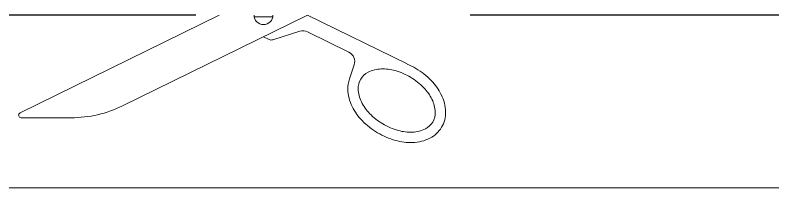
# Model space of a CAD drawing. Header units: millimetres. Extents: x 6597 to 20911, y -10306 to -132.
# Drawn here: x 14139.7 to 14249.3, y -4566 to -4541 of the extents above; entities that cross this region are included whole.
import ezdxf

# ---------------------------------------------------------------- set-up
doc = ezdxf.new("R2010")
doc.units = ezdxf.units.MM
doc.header["$LTSCALE"] = 25
doc.header["$MEASUREMENT"] = 0
doc.linetypes.add('HIDDEN2', pattern=[4.7625, 3.175, -1.5875])

msp = doc.modelspace()

# ---------------------------------------------------------------- linework, layer by layer
at = {"linetype": 'HIDDEN2'}
msp.add_line((15713.63, -4540.99), (9367.5, -4540.99), dxfattribs=at)
at = {"lineweight": 0}
for p, q in [((14169.22, -4540.99), (14140.4, -4555.13)), ((14155.23, -4554.12), (14181.99, -4540.99)), ((14176.98, -4541.25), (14174.24, -4541.25)), ((14196.39, -4548.05), (14181.99, -4540.99)), ((14176.97, -4544.56), (14180.88, -4543.32)), ((14181.99, -4543.41), (14187.97, -4546.34)), ((14175.61, -4544.12), (14176.42, -4544.52)), ((14188.04, -4550.22), (14188.73, -4548.17)), ((14140.56, -4555.85), (14147.8, -4555.85)), ((9392.5, -4565.99), (15688.63, -4565.99))]:
    msp.add_line(p, q, dxfattribs=at)
msp.add_lwpolyline([(14196.89, -4549.99, -0.06556), (14198.8, -4551.5, -0.078269), (14199.98, -4553.17, -0.107176), (14200.45, -4555.04, -0.143324), (14200.09, -4556.46, -0.143324), (14199.02, -4557.45, -0.107176), (14197.14, -4557.93, -0.078269), (14195.11, -4557.69, -0.06556), (14192.87, -4556.73, -0.06556), (14190.96, -4555.22, -0.078269), (14189.78, -4553.55, -0.107176), (14189.31, -4551.67, -0.143324), (14189.67, -4550.26, -0.143324), (14190.74, -4549.26, -0.107176), (14192.62, -4548.78, -0.078269), (14194.65, -4549.02, -0.06556)], format="xyb", close=True, dxfattribs=at)
for centre, radius, start, end in [((14175.61, -4540.99), 1.37, 180, 0), ((14181.33, -4544.75), 1.5, 63.8641, 107.5637), ((14176.75, -4543.84), 0.75, 243.8641, 287.5637), ((14187.31, -4547.69), 1.5, 341.3666, 63.8641), ((14192.11, -4558.01), 10.83, 59.2203, 66.7222), ((14192.11, -4558.01), 10.83, 44.2165, 59.2203), ((14191.91, -4551.59), 4.1, 160.5798, 181.8456), ((14194.09, -4556.08), 8.07, 26.3151, 44.2165), ((14193.87, -4551.52), 6.07, 181.8456, 206.3151), ((14195.89, -4555.19), 6.07, 1.8456, 26.3151), ((14147.8, -4538.97), 16.87, 270, 296.1359), ((14195.67, -4550.63), 8.07, 206.3151, 224.2165), ((14197.85, -4555.13), 4.1, 329.2203, 1.8456), ((14140.56, -4555.47), 0.375, 116.1359, 270), ((14197.65, -4548.71), 10.83, 224.2165, 239.2203), ((14197.85, -4555.13), 4.1, 296.5951, 329.2203), ((14197.65, -4548.71), 10.83, 239.2203, 254.2242), ((14196.9, -4551.36), 8.07, 254.2242, 272.1256), ((14196.97, -4553.37), 6.07, 272.1256, 296.5951)]:
    msp.add_arc(centre, radius, start, end, dxfattribs=at)

doc.saveas('drawing.dxf')
